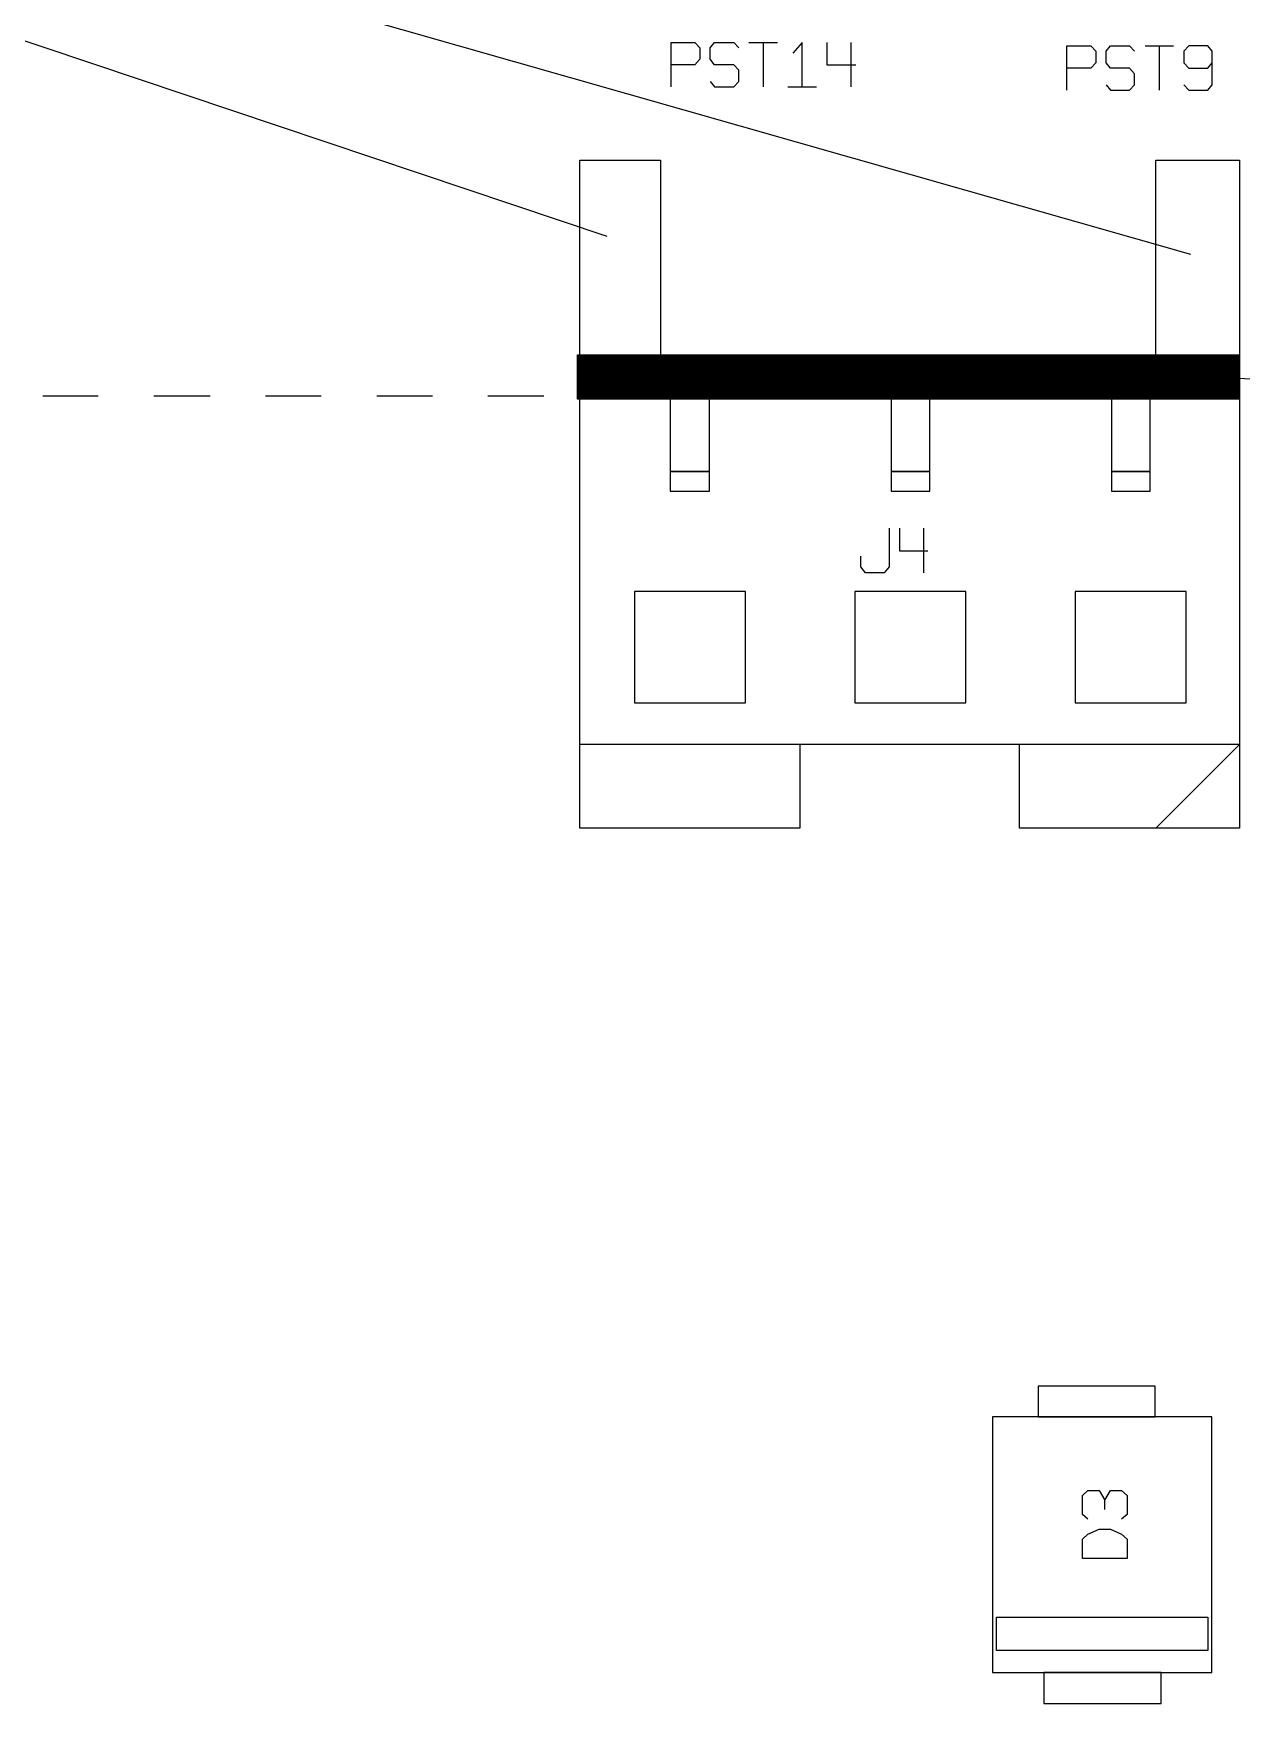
# Model space of a CAD drawing. Extents: x -228 to 961, y -124 to 716.
# Drawn here: x 111.8 to 173.3, y 491.4 to 576.2 of the extents above; entities that cross this region are included whole.
import ezdxf

# ---------------------------------------------------------------- set-up
doc = ezdxf.new("R2010")
doc.units = 0
doc.layers.add('1', color=1, linetype='CONTINUOUS')

msp = doc.modelspace()

# ---------------------------------------------------------------- linework, layer by layer
at = {"layer": '1'}
for p, q in [((141.02, 565.92), (-8.98, 616.22)), ((-8.98, 616.22), (170.67, 565.02)), ((144.27, 573.53), (144.27, 575.78)), ((144.27, 575.78), (145.47, 575.78)), ((145.47, 575.78), (145.72, 575.5)), ((145.72, 575.5), (145.72, 574.93)), ((146.25, 575.5), (146.47, 575.78)), ((146.25, 574.93), (146.25, 575.5)), ((146.47, 575.78), (147.45, 575.78)), ((147.45, 575.78), (147.7, 575.5)), ((148.22, 575.78), (149.67, 575.78)), ((148.95, 575.78), (148.95, 573.53)), ((150.92, 575.78), (150.45, 575.23)), ((150.92, 573.53), (150.92, 575.78)), ((152.17, 575.78), (152.17, 574.65)), ((153.4, 575.78), (153.4, 573.53)), ((164.37, 573.35), (164.37, 575.6)), ((164.37, 575.6), (165.6, 575.6)), ((165.6, 575.6), (165.85, 575.33)), ((166.37, 575.33), (166.6, 575.6)), ((166.6, 575.6), (167.57, 575.6)), ((167.57, 575.6), (167.82, 575.33)), ((168.35, 575.6), (169.8, 575.6)), ((169.07, 575.6), (169.07, 573.35)), ((170.57, 575.6), (170.32, 575.33)), ((171.55, 575.6), (170.57, 575.6)), ((171.77, 575.33), (171.55, 575.6)), ((145.47, 574.65), (144.27, 574.65)), ((145.72, 574.93), (145.47, 574.65)), ((146.47, 574.65), (146.25, 574.93)), ((147.45, 574.65), (146.47, 574.65)), ((147.7, 574.38), (147.45, 574.65)), ((152.17, 574.65), (153.65, 574.65)), ((165.85, 574.75), (165.6, 574.48)), ((165.85, 575.33), (165.85, 574.75)), ((166.37, 574.75), (166.37, 575.33)), ((166.6, 574.48), (166.37, 574.75)), ((170.32, 575.33), (170.32, 574.75)), ((170.32, 574.75), (170.57, 574.48)), ((171.55, 574.48), (171.77, 574.75)), ((171.77, 573.63), (171.77, 575.33)), ((146.25, 573.8), (146.47, 573.53)), ((147.45, 573.53), (147.7, 573.8)), ((147.7, 573.8), (147.7, 574.38)), ((165.6, 574.48), (164.37, 574.48)), ((167.57, 574.48), (166.6, 574.48)), ((167.82, 574.18), (167.57, 574.48)), ((167.82, 573.63), (167.82, 574.18)), ((170.57, 574.48), (171.55, 574.48)), ((146.47, 573.53), (147.45, 573.53)), ((150.2, 573.53), (151.65, 573.53)), ((166.37, 573.63), (166.6, 573.35)), ((166.6, 573.35), (167.57, 573.35)), ((167.57, 573.35), (167.82, 573.63)), ((170.32, 573.63), (170.57, 573.35)), ((170.57, 573.35), (171.55, 573.35)), ((171.55, 573.35), (171.77, 573.63)), ((139.62, 540.1), (139.62, 569.8)), ((139.62, 569.8), (143.72, 569.8)), ((143.72, 569.8), (143.72, 558.2)), ((168.9, 558.2), (168.9, 569.8)), ((168.9, 569.8), (173.15, 569.8)), ((173.15, 569.8), (173.15, 540.1)), ((139.5, 557.65), (139.5, 559.9)), ((139.5, 559.9), (173.13, 559.9)), ((173.13, 559.87), (139.5, 559.87)), ((139.5, 559.82), (173.13, 559.82)), ((173.13, 559.8), (139.5, 559.8)), ((139.5, 559.77), (173.13, 559.77)), ((173.13, 559.75), (139.5, 559.75)), ((139.5, 559.72), (173.13, 559.72)), ((173.13, 559.7), (139.5, 559.7)), ((139.5, 559.67), (173.13, 559.67)), ((173.13, 559.62), (139.5, 559.62)), ((139.5, 559.6), (173.13, 559.6)), ((173.13, 559.57), (139.5, 559.57)), ((139.5, 559.55), (173.13, 559.55)), ((173.13, 559.52), (139.5, 559.52)), ((139.5, 559.5), (173.13, 559.5)), ((173.13, 559.47), (139.5, 559.47)), ((139.5, 559.45), (173.13, 559.45)), ((173.13, 559.4), (139.5, 559.4)), ((139.5, 559.37), (173.13, 559.37)), ((173.13, 559.35), (139.5, 559.35)), ((139.5, 559.32), (173.13, 559.32)), ((173.13, 559.3), (139.5, 559.3)), ((173.13, 559.9), (173.13, 557.65)), ((139.5, 559.27), (173.13, 559.27)), ((173.13, 559.25), (139.5, 559.25)), ((139.5, 559.22), (173.13, 559.22)), ((173.13, 559.17), (139.5, 559.17)), ((139.5, 559.15), (173.13, 559.15)), ((173.13, 559.12), (139.5, 559.12)), ((139.5, 559.1), (173.13, 559.1)), ((173.13, 559.07), (139.5, 559.07)), ((139.5, 559.05), (173.13, 559.05)), ((173.13, 559.02), (139.5, 559.02)), ((139.5, 558.97), (173.13, 558.97)), ((173.13, 558.95), (139.5, 558.95)), ((139.5, 558.92), (173.13, 558.92)), ((173.13, 558.9), (139.5, 558.9)), ((139.5, 558.87), (173.13, 558.87)), ((173.13, 558.85), (139.5, 558.85)), ((139.5, 558.82), (173.13, 558.82)), ((173.13, 558.8), (139.5, 558.8)), ((139.5, 558.75), (173.13, 558.75)), ((173.13, 558.72), (139.5, 558.72)), ((139.5, 558.7), (173.13, 558.7)), ((173.13, 558.67), (139.5, 558.67)), ((139.5, 558.65), (173.13, 558.65)), ((173.13, 558.62), (139.5, 558.62)), ((139.5, 558.6), (173.13, 558.6)), ((173.13, 558.55), (139.5, 558.55)), ((139.5, 558.52), (173.13, 558.52)), ((173.13, 558.5), (139.5, 558.5)), ((139.5, 558.47), (173.13, 558.47)), ((173.13, 558.45), (139.5, 558.45)), ((314.13, 557.35), (164.95, 558.77)), ((112.33, 557.83), (115.15, 557.83)), ((117.98, 557.83), (120.83, 557.83)), ((123.65, 557.83), (126.48, 557.83)), ((129.3, 557.83), (132.13, 557.83)), ((134.95, 557.83), (137.8, 557.83)), ((139.5, 558.42), (173.13, 558.42)), ((173.13, 558.4), (139.5, 558.4)), ((139.5, 558.37), (173.13, 558.37)), ((173.13, 558.32), (139.5, 558.32)), ((139.5, 558.3), (173.13, 558.3)), ((173.13, 558.27), (139.5, 558.27)), ((139.5, 558.25), (173.13, 558.25)), ((173.13, 558.22), (139.5, 558.22)), ((139.5, 558.2), (173.13, 558.2)), ((173.13, 558.17), (139.5, 558.17)), ((139.5, 558.15), (173.13, 558.15)), ((173.13, 558.1), (139.5, 558.1)), ((139.5, 558.07), (173.13, 558.07)), ((173.13, 558.05), (139.5, 558.05)), ((139.5, 558.02), (173.13, 558.02)), ((173.13, 558), (139.5, 558)), ((139.5, 557.97), (173.13, 557.97)), ((173.13, 557.95), (139.5, 557.95)), ((139.5, 557.9), (173.13, 557.9)), ((173.13, 557.87), (139.5, 557.87)), ((139.5, 557.85), (173.13, 557.85)), ((173.13, 557.82), (139.5, 557.82)), ((139.5, 557.8), (173.13, 557.8)), ((173.13, 557.77), (139.5, 557.77)), ((139.5, 557.75), (173.13, 557.75)), ((173.13, 557.72), (139.5, 557.72)), ((139.5, 557.67), (173.13, 557.67)), ((173.13, 557.65), (139.5, 557.65)), ((140.63, 557.83), (143.45, 557.83)), ((143.72, 558.2), (168.9, 558.2)), ((146.22, 558.2), (144.22, 558.2)), ((144.22, 558.2), (144.22, 552.98)), ((146.22, 552.98), (146.22, 558.2)), ((146.28, 557.83), (149.1, 557.83)), ((151.93, 557.83), (154.78, 557.83)), ((157.42, 558.2), (155.45, 558.2)), ((155.45, 558.2), (155.45, 552.98)), ((157.42, 552.98), (157.42, 558.2)), ((157.6, 557.83), (160.43, 557.83)), ((163.25, 557.83), (166.08, 557.83)), ((168.62, 558.2), (166.65, 558.2)), ((166.65, 558.2), (166.65, 552.98)), ((168.62, 552.98), (168.62, 558.2)), ((168.93, 557.83), (171.75, 557.83)), ((146.22, 553.98), (144.22, 553.98)), ((144.22, 553.98), (146.22, 553.98)), ((157.42, 553.98), (155.45, 553.98)), ((155.45, 553.98), (157.42, 553.98)), ((168.62, 553.98), (166.65, 553.98)), ((166.65, 553.98), (168.62, 553.98)), ((144.22, 552.98), (146.22, 552.98)), ((155.45, 552.98), (157.42, 552.98)), ((166.65, 552.98), (168.62, 552.98)), ((155.35, 551.1), (155.35, 549.13)), ((155.87, 551.1), (155.87, 549.95)), ((157.1, 551.1), (157.1, 548.83)), ((153.9, 549.13), (153.9, 549.68)), ((154.15, 548.83), (153.9, 549.13)), ((155.35, 549.13), (155.1, 548.83)), ((155.87, 549.95), (157.32, 549.95)), ((155.1, 548.83), (154.15, 548.83)), ((148.05, 547.88), (142.4, 547.88)), ((142.4, 547.88), (142.4, 542.23)), ((148.05, 542.23), (148.05, 547.88)), ((159.25, 547.88), (153.6, 547.88)), ((153.6, 547.88), (153.6, 542.23)), ((159.25, 542.23), (159.25, 547.88)), ((170.45, 547.88), (164.8, 547.88)), ((164.8, 547.88), (164.8, 542.23)), ((170.45, 542.23), (170.45, 547.88)), ((142.4, 542.23), (148.05, 542.23)), ((153.6, 542.23), (159.25, 542.23)), ((164.8, 542.23), (170.45, 542.23)), ((173.15, 540.1), (139.62, 540.1)), ((139.62, 535.85), (139.62, 540.1)), ((150.8, 540.1), (150.8, 535.85)), ((161.97, 535.85), (161.97, 540.1)), ((173.15, 540.1), (168.9, 535.85)), ((173.15, 540.1), (173.15, 535.85)), ((150.8, 535.85), (139.62, 535.85)), ((173.15, 535.85), (161.97, 535.85)), ((168.87, 507.5), (162.92, 507.5)), ((162.92, 507.5), (162.92, 505.95)), ((168.87, 505.95), (168.87, 507.5)), ((160.6, 505.95), (160.6, 492.95)), ((171.75, 505.95), (160.6, 505.95)), ((162.92, 505.95), (168.87, 505.95)), ((171.75, 492.95), (171.75, 505.95)), ((165.17, 501.95), (165.45, 502.2)), ((165.17, 500.98), (165.17, 501.95)), ((165.45, 502.2), (166.02, 502.2)), ((166.02, 502.2), (166.3, 501.7)), ((166.3, 501.7), (166.6, 502.2)), ((166.3, 501.23), (166.3, 501.7)), ((166.6, 502.2), (167.15, 502.2)), ((167.15, 502.2), (167.45, 501.95)), ((167.45, 501.95), (167.45, 500.98)), ((165.45, 500.75), (165.17, 500.98)), ((167.45, 500.98), (167.15, 500.75)), ((165.17, 499.73), (165.45, 499.98)), ((165.45, 499.98), (166.02, 500.23)), ((166.02, 500.23), (166.6, 500.23)), ((166.6, 500.23), (167.15, 499.98)), ((167.15, 499.98), (167.45, 499.73)), ((165.17, 498.75), (165.17, 499.73)), ((167.45, 499.73), (167.45, 498.75)), ((167.45, 498.75), (165.17, 498.75)), ((160.8, 494.07), (160.8, 495.77)), ((160.8, 495.77), (171.55, 495.77)), ((171.55, 495.77), (171.55, 494.07)), ((171.55, 494.07), (160.8, 494.07)), ((160.6, 492.95), (171.75, 492.95)), ((169.17, 492.95), (163.2, 492.95)), ((163.2, 492.95), (163.2, 491.37)), ((169.17, 491.37), (169.17, 492.95)), ((163.2, 491.37), (169.17, 491.37))]:
    msp.add_line(p, q, dxfattribs=at)

doc.saveas('drawing.dxf')
